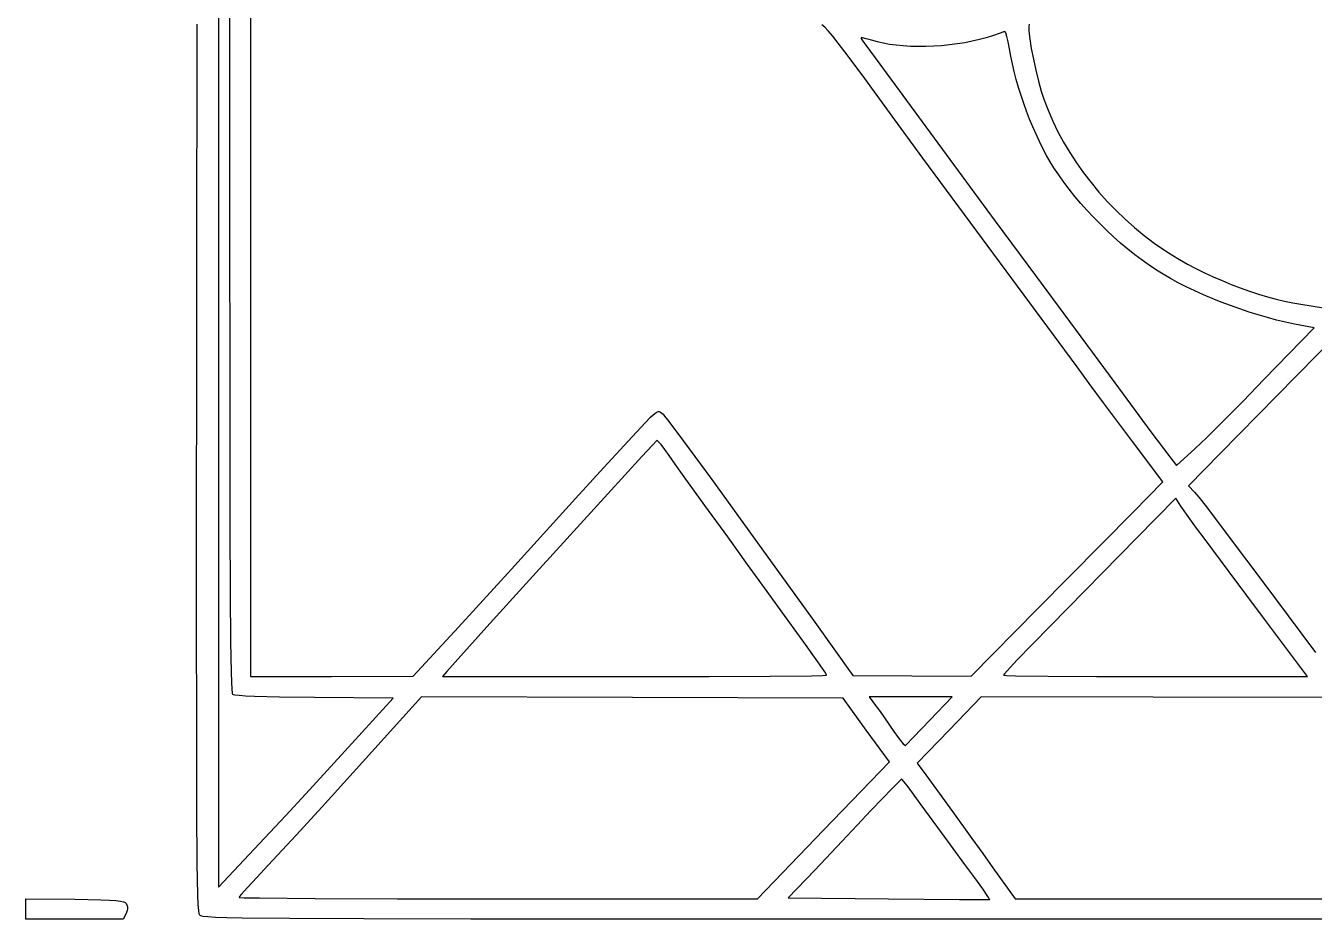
# Model space of a CAD drawing. Extents: x 0 to 2214, y -1363 to 396.
# Drawn here: x 26 to 1286, y -1363 to -489 of the extents above; entities that cross this region are included whole.
import ezdxf

# ---------------------------------------------------------------- set-up
doc = ezdxf.new("R2010")
doc.units = 0

msp = doc.modelspace()

# ---------------------------------------------------------------- linework, layer by layer
at = {"layer": 'Layer 1'}
for p, q in [((215.01643, -120.811922), (215.01643, -726.423922)), ((226.10823, -630.812922), (226.10823, -120.811922)), ((246.06936, -120.811966), (246.06936, -623.270966)), ((193.72313, -730.639), (194.132141, -487.836047)), ((807.706555, -490.626757), (804.979103, -488.262809)), ((811.1879, -494.300924), (807.706555, -490.626757)), ((1007.412304, -489.724946), (1007.318392, -491.821286)), ((1007.75763, -487.818983), (1007.412304, -489.724946)), ((815.550523, -499.430889), (811.1879, -494.300924)), ((820.921806, -506.162231), (815.550523, -499.430889)), ((844.78584, -501.194772), (843.25382, -501.03879)), ((843.25382, -501.03879), (843.482589, -501.836014)), ((843.482589, -501.836014), (844.41846, -503.423528)), ((844.41846, -503.423528), (845.936652, -505.593361)), ((848.356006, -501.953867), (844.78584, -501.194772)), ((853.42358, -503.253687), (848.356006, -501.953867)), ((859.44782, -505.03184), (853.42358, -503.253687)), ((958.930432, -502.875431), (951.9914, -504.480545)), ((965.520461, -501.061698), (958.930432, -502.875431)), ((971.69682, -499.04227), (965.520461, -501.061698)), ((979.183745, -496.463425), (971.69682, -499.04227)), ((983.67592, -495.04922), (979.183745, -496.463425)), ((984.139956, -495.318293), (983.67592, -495.04922)), ((984.684581, -496.24507), (984.139956, -495.318293)), ((985.92201, -499.790979), (984.684581, -496.24507)), ((987.201034, -505.125433), (985.92201, -499.790979)), ((1007.318392, -491.821286), (1007.4409, -494.641302)), ((1007.4409, -494.641302), (1008.264986, -502.102708)), ((1008.264986, -502.102708), (1009.744183, -511.409859)), ((827.429133, -514.640529), (820.921806, -506.162231)), ((844.36146, -537.420302), (827.429133, -514.640529)), ((845.936652, -505.593361), (847.91238, -508.13754)), ((847.91238, -508.13754), (861.721656, -526.716295)), ((865.039267, -506.404943), (859.44782, -505.03184)), ((871.122372, -507.531403), (865.039267, -506.404943)), ((877.632468, -508.414145), (871.122372, -507.531403)), ((884.50489, -509.056093), (877.632468, -508.414145)), ((891.674971, -509.460174), (884.50489, -509.056093)), ((899.078046, -509.629311), (891.674971, -509.460174)), ((906.649446, -509.566429), (899.078046, -509.629311)), ((914.324507, -509.274454), (906.649446, -509.566429)), ((922.038563, -508.75631), (914.324507, -509.274454)), ((929.726946, -508.014922), (922.038563, -508.75631)), ((937.324991, -507.053215), (929.726946, -508.014922)), ((944.768031, -505.874115), (937.324991, -507.053215)), ((951.9914, -504.480545), (944.768031, -505.874115)), ((988.33448, -511.68692), (987.201034, -505.125433)), ((989.63437, -518.95131), (988.33448, -511.68692)), ((1009.744183, -511.409859), (1011.738109, -521.863451)), ((861.721656, -526.716295), (887.84288, -562.26554)), ((991.194548, -526.40872), (989.63437, -518.95131)), ((992.999739, -534.018207), (991.194548, -526.40872)), ((1011.738109, -521.863451), (1014.106384, -532.76418)), ((876.167135, -581.205165), (844.36146, -537.420302)), ((995.034671, -541.738826), (992.999739, -534.018207)), ((997.284071, -549.529634), (995.034671, -541.738826)), ((1014.106384, -532.76418), (1016.708629, -543.412742)), ((999.732667, -557.349686), (997.284071, -549.529634)), ((1016.708629, -543.412742), (1019.404462, -553.109832)), ((1019.404462, -553.109832), (1022.053504, -561.156146)), ((887.84288, -562.26554), (941.85998, -636.164602)), ((1002.365186, -565.158037), (999.732667, -557.349686)), ((1005.166355, -572.913745), (1002.365186, -565.158037)), ((1022.053504, -561.156146), (1026.106077, -571.842621)), ((1008.120901, -580.575864), (1005.166355, -572.913745)), ((1026.106077, -571.842621), (1030.682152, -582.426409)), ((903.81346, -618.834102), (876.167135, -581.205165)), ((1011.213552, -588.103451), (1008.120901, -580.575864)), ((1014.429035, -595.455562), (1011.213552, -588.103451)), ((1030.682152, -582.426409), (1035.764507, -592.888015)), ((1017.752077, -602.591251), (1014.429035, -595.455562)), ((1021.167405, -609.469576), (1017.752077, -602.591251)), ((1035.764507, -592.888015), (1041.33592, -603.207941)), ((1041.33592, -603.207941), (1047.379168, -613.366691)), ((1024.659747, -616.049592), (1021.167405, -609.469576)), ((1028.213829, -622.290355), (1024.659747, -616.049592)), ((1047.379168, -613.366691), (1053.877029, -623.344766)), ((246.06936, -623.270966), (246.06936, -1125.729966)), ((1054.44046, -822.923102), (903.81346, -618.834102)), ((1031.81438, -628.15092), (1028.213829, -622.290355)), ((1036.513369, -635.150498), (1031.81438, -628.15092)), ((1053.877029, -623.344766), (1060.812282, -633.122671)), ((226.215682, -888.946764), (226.10823, -630.812922)), ((941.85998, -636.164602), (974.379793, -680.278645)), ((1041.527559, -642.158203), (1036.513369, -635.150498)), ((1046.834204, -649.15096), (1041.527559, -642.158203)), ((1060.812282, -633.122671), (1068.167704, -642.680908)), ((1052.410558, -656.1057), (1046.834204, -649.15096)), ((1068.167704, -642.680908), (1075.926073, -651.999981)), ((1075.926073, -651.999981), (1084.070166, -661.060393)), ((1058.233874, -662.999349), (1052.410558, -656.1057)), ((1064.281405, -669.808835), (1058.233874, -662.999349)), ((1084.070166, -661.060393), (1092.582762, -669.842646)), ((974.379793, -680.278645), (1013.84588, -733.52254)), ((1070.530406, -676.511087), (1064.281405, -669.808835)), ((1076.95813, -683.083032), (1070.530406, -676.511087)), ((1092.582762, -669.842646), (1101.446638, -678.327244)), ((1101.446638, -678.327244), (1110.644573, -686.49469)), ((1083.54183, -689.501599), (1076.95813, -683.083032)), ((1090.258761, -695.743716), (1083.54183, -689.501599)), ((1110.644573, -686.49469), (1120.159343, -694.325487)), ((1097.086175, -701.78631), (1090.258761, -695.743716)), ((1104.001327, -707.606309), (1097.086175, -701.78631)), ((1120.159343, -694.325487), (1129.973728, -701.800138)), ((1129.973728, -701.800138), (1140.070504, -708.899146)), ((1110.98147, -713.180642), (1104.001327, -707.606309)), ((1118.003857, -718.486236), (1110.98147, -713.180642)), ((1140.070504, -708.899146), (1147.119592, -713.447603)), ((1147.119592, -713.447603), (1154.588197, -717.928143)), ((1154.588197, -717.928143), (1162.422704, -722.319644)), ((193.549822, -1068.293957), (193.72313, -730.639)), ((215.01643, -726.423922), (215.01643, -1331.813922)), ((1125.045743, -723.500019), (1118.003857, -718.486236)), ((1132.08438, -728.19892), (1125.045743, -723.500019)), ((1138.770665, -732.350113), (1132.08438, -728.19892)), ((1162.422704, -722.319644), (1170.569495, -726.600983)), ((1170.569495, -726.600983), (1178.974952, -730.751041)), ((1178.974952, -730.751041), (1187.585459, -734.748693)), ((1013.84588, -733.52254), (1091.26668, -838.45054)), ((1145.904758, -736.472711), (1138.770665, -732.350113)), ((1153.440511, -740.548516), (1145.904758, -736.472711)), ((1161.331782, -744.55933), (1153.440511, -740.548516)), ((1187.585459, -734.748693), (1196.347399, -738.572819)), ((1196.347399, -738.572819), (1205.207154, -742.202296)), ((1205.207154, -742.202296), (1214.111108, -745.616003)), ((1169.532423, -748.486956), (1161.331782, -744.55933)), ((1177.996289, -752.313197), (1169.532423, -748.486956)), ((1186.677236, -756.019854), (1177.996289, -752.313197)), ((1214.111108, -745.616003), (1223.005643, -748.792818)), ((1223.005643, -748.792818), (1231.837142, -751.711619)), ((1231.837142, -751.711619), (1240.551988, -754.351283)), ((1240.551988, -754.351283), (1249.096565, -756.690691)), ((1195.529117, -759.58873), (1186.677236, -756.019854)), ((1204.505789, -763.001628), (1195.529117, -759.58873)), ((1213.561104, -766.24035), (1204.505789, -763.001628)), ((1222.648917, -769.286698), (1213.561104, -766.24035)), ((1249.096565, -756.690691), (1257.417254, -758.708718)), ((1257.417254, -758.708718), (1265.46044, -760.384244)), ((1265.46044, -760.384244), (1273.172504, -761.696146)), ((1273.172504, -761.696146), (1295.356104, -765.023686)), ((1231.723085, -772.122475), (1222.648917, -769.286698)), ((1240.73746, -774.729483), (1231.723085, -772.122475)), ((1249.645898, -777.089525), (1240.73746, -774.729483)), ((1258.402253, -779.184403), (1249.645898, -777.089525)), ((1266.96038, -780.99592), (1258.402253, -779.184403)), ((1286.26008, -784.76713), (1266.96038, -780.99592)), ((1237.23428, -835.34573), (1286.26008, -784.76713)), ((1311.994006, -788.09423), (1268.736006, -832.01773)), ((1066.204715, -839.006163), (1054.44046, -822.923102)), ((1080.339823, -858.08404), (1066.204715, -839.006163)), ((1091.26668, -838.45054), (1126.704968, -886.367152)), ((1268.736006, -832.01773), (1194.420906, -907.66383)), ((1216.812008, -856.266776), (1237.23476, -835.34487)), ((1237.23476, -835.34487), (1237.23428, -835.34573)), ((1197.304305, -875.940852), (1216.812008, -856.266776)), ((639.82938, -869.73023), (642.914288, -867.352428)), ((642.914288, -867.352428), (644.048597, -866.743246)), ((644.048597, -866.743246), (645.042526, -866.513611)), ((645.042526, -866.513611), (645.994861, -866.658324)), ((645.994861, -866.658324), (647.004387, -867.172186)), ((647.004387, -867.172186), (649.59016, -869.286558)), ((649.59016, -869.286558), (651.125247, -871.039745)), ((1108.56846, -895.907102), (1080.339823, -858.08404)), ((615.39968, -895.518692), (632.221086, -877.466782)), ((632.221086, -877.466782), (637.33415, -872.13751)), ((637.33415, -872.13751), (639.82938, -869.73023)), ((651.125247, -871.039745), (654.092737, -874.806029)), ((654.092737, -874.806029), (663.981767, -887.903456)), ((1180.957754, -892.121013), (1197.304305, -875.940852)), ((226.377292, -978.176801), (226.215682, -888.946764)), ((663.981767, -887.903456), (697.173953, -933.036712)), ((1126.704968, -886.367152), (1145.17278, -910.99094)), ((1170.01846, -902.56117), (1180.957754, -892.121013)), ((591.881599, -921.140747), (615.39968, -895.518692)), ((639.327176, -899.390295), (628.876626, -910.686607)), ((643.60098, -895.01943), (639.327176, -899.390295)), ((644.070211, -895.102186), (643.60098, -895.01943)), ((644.942384, -895.806251), (644.070211, -895.102186)), ((647.67719, -898.818354), (644.942384, -895.806251)), ((651.368666, -903.535819), (647.67719, -898.818354)), ((655.58008, -909.43873), (651.368666, -903.535819)), ((1138.29446, -935.393902), (1108.56846, -895.907102)), ((1151.82786, -919.19887), (1170.01846, -902.56117)), ((628.876626, -910.686607), (595.68438, -947.15093)), ((661.61816, -918.159661), (655.58008, -909.43873)), ((670.276693, -930.29133), (661.61816, -918.159661)), ((1145.17278, -910.99094), (1151.82786, -919.19887)), ((1194.420906, -907.66383), (1163.585706, -939.38633)), ((564.18328, -951.58773), (591.881599, -921.140747)), ((690.63018, -958.46453), (670.276693, -930.29133)), ((697.173953, -933.036712), (743.676242, -997.095391)), ((1109.67766, -964.676302), (1138.29446, -935.393902)), ((1163.585706, -939.38633), (1169.353446, -945.3759)), ((501.431618, -1020.634155), (564.18328, -951.58773)), ((595.68438, -947.15093), (528.91178, -1020.35683)), ((1151.16139, -951.14393), (1112.78379, -990.18703)), ((1156.04178, -959.13003), (1151.16139, -951.14393)), ((1169.353446, -945.3759), (1173.43228, -950.293986)), ((1173.43228, -950.293986), (1180.895841, -959.847228)), ((713.063364, -989.216555), (690.63018, -958.46453)), ((1015.84106, -1059.622102), (1109.67766, -964.676302)), ((1164.7766, -971.608305), (1156.04178, -959.13003)), ((1180.895841, -959.847228), (1204.292572, -990.602677)), ((226.63509, -1044.758775), (226.377292, -978.176801)), ((1171.421284, -980.717458), (1164.7766, -971.608305)), ((1178.66908, -990.40893), (1171.421284, -980.717458)), ((732.33538, -1016.14193), (713.063364, -989.216555)), ((1112.78379, -990.18703), (1028.48609, -1076.03753)), ((1203.376068, -1023.185242), (1178.66908, -990.40893)), ((1204.292572, -990.602677), (1236.17449, -1033.129238)), ((743.676242, -997.095391), (797.99816, -1072.488558)), ((528.91178, -1020.35683), (505.90671, -1045.573364)), ((748.77893, -1039.129705), (732.33538, -1016.14193)), ((449.49428, -1077.36873), (501.431618, -1020.634155)), ((1237.89928, -1069.60443), (1203.376068, -1023.185242)), ((1236.17449, -1033.129238), (1273.172446, -1082.9139)), ((227.007272, -1091.625079), (226.63509, -1044.758775)), ((505.90671, -1045.573364), (477.307193, -1077.17463)), ((764.05788, -1060.28733), (748.77893, -1039.129705)), ((193.621747, -1178.507385), (193.549822, -1068.293957)), ((787.166965, -1092.110413), (764.05788, -1060.28733)), ((950.84316, -1125.507402), (1015.84106, -1059.622102)), ((1279.82599, -1125.72875), (1237.89899, -1069.60425)), ((1237.89899, -1069.60425), (1237.89928, -1069.60443)), ((405.12576, -1125.50813), (449.49296, -1077.36973)), ((449.49296, -1077.36973), (449.49428, -1077.36873)), ((477.307193, -1077.17463), (451.827244, -1105.489996)), ((797.99816, -1072.488558), (835.26656, -1124.620058)), ((1028.48609, -1076.03753), (1010.642151, -1094.325144)), ((1273.172446, -1082.9139), (1287.733891, -1102.369595)), ((227.512036, -1121.708109), (227.007272, -1091.625079)), ((801.021323, -1111.39281), (787.166965, -1092.110413)), ((1010.642151, -1094.325144), (996.042552, -1109.534767)), ((451.827244, -1105.489996), (438.18088, -1120.84883)), ((438.18088, -1120.84883), (433.966, -1125.72922)), ((807.763058, -1121.150117), (801.021323, -1111.39281)), ((809.136102, -1123.399235), (807.763058, -1121.150117)), ((986.184698, -1120.085822), (983.501863, -1123.120456)), ((996.042552, -1109.534767), (986.184698, -1120.085822)), ((227.819823, -1131.372269), (227.512036, -1121.708109)), ((228.167579, -1137.940259), (227.819823, -1131.372269)), ((246.06936, -1125.729966), (325.48666, -1125.729966)), ((325.48666, -1125.729966), (405.12576, -1125.50813)), ((433.966, -1125.72922), (621.639, -1125.72922)), ((621.639, -1125.72922), (694.609344, -1125.614836)), ((694.609344, -1125.614836), (754.3525, -1125.313277)), ((754.3525, -1125.313277), (794.712656, -1124.886935)), ((794.712656, -1124.886935), (805.700418, -1124.646467)), ((805.700418, -1124.646467), (809.534, -1124.3982)), ((809.53428, -1124.39793), (809.136102, -1123.399235)), ((809.534, -1124.3982), (809.53428, -1124.39793)), ((835.26656, -1124.620058), (892.94396, -1125.06373)), ((892.94396, -1125.06373), (950.84316, -1125.507402)), ((983.501863, -1123.120456), (982.56599, -1124.39773)), ((982.56599, -1124.39773), (985.595003, -1124.645996)), ((985.595003, -1124.645996), (994.278231, -1124.886463)), ((994.278231, -1124.886463), (1026.184465, -1125.312805)), ((1026.184465, -1125.312805), (1073.438962, -1125.614365)), ((1073.438962, -1125.614365), (1131.19599, -1125.72875)), ((1131.19599, -1125.72875), (1279.82599, -1125.72875)), ((228.55758, -1141.778626), (228.167579, -1137.940259)), ((228.769133, -1142.788749), (228.55758, -1141.778626)), ((228.9921, -1143.253922), (228.769133, -1142.788749)), ((229.645272, -1143.539774), (228.9921, -1143.253922)), ((230.858664, -1143.814577), (229.645272, -1143.539774)), ((234.981705, -1144.32844), (230.858664, -1143.814577)), ((241.392421, -1144.790309), (234.981705, -1144.32844)), ((250.122012, -1145.194987), (241.392421, -1144.790309)), ((274.662614, -1145.81197), (250.122012, -1145.194987)), ((308.8531, -1146.137792), (274.662614, -1145.81197)), ((385.8302, -1146.8033), (308.8531, -1146.137792)), ((413.5618, -1145.69372), (376.9589, -1186.06792)), ((619.6478, -1146.137392), (413.5618, -1145.69372)), ((825.7338, -1146.8029), (619.6478, -1146.137392)), ((891.83408, -1145.69418), (851.23808, -1145.69418)), ((851.23808, -1145.69418), (858.33683, -1155.23313)), ((932.43008, -1145.69418), (891.83408, -1145.69418)), ((910.46828, -1168.54328), (932.43008, -1145.69418)), ((960.8315, -1145.693728), (929.5526, -1178.081828)), ((1128.7615, -1145.915564), (960.8315, -1145.693728)), ((1296.4695, -1146.1374), (1128.7615, -1145.915564)), ((345.456, -1191.1705), (385.8302, -1146.8033)), ((848.3611, -1178.0818), (825.7338, -1146.8029)), ((858.33683, -1155.23313), (861.910475, -1160.044196)), ((861.910475, -1160.044196), (866.295211, -1166.269466)), ((866.295211, -1166.269466), (875.41823, -1179.63513)), ((894.468409, -1185.070164), (910.46833, -1168.54333)), ((910.46833, -1168.54333), (910.46828, -1168.54328)), ((193.834051, -1256.833645), (193.621747, -1178.507385)), ((870.9884, -1209.1388), (848.3611, -1178.0818)), ((875.41823, -1179.63513), (879.466743, -1185.427125)), ((929.5526, -1178.081828), (898.0519, -1210.469928)), ((303.75083, -1236.673997), (345.45603, -1191.169922)), ((376.9589, -1186.06792), (316.1758, -1253.06242)), ((345.45603, -1191.169922), (345.456, -1191.1705)), ((879.466743, -1185.427125), (883.01613, -1189.867306)), ((883.01613, -1189.867306), (884.473668, -1191.44399)), ((884.473668, -1191.44399), (885.650443, -1192.518949)), ((885.650443, -1192.518949), (886.494461, -1193.037593)), ((886.494461, -1193.037593), (886.775439, -1193.071236)), ((886.775439, -1193.071236), (886.95373, -1192.94533)), ((886.95373, -1192.94533), (894.468409, -1185.070164)), ((806.656, -1276.1333), (870.9884, -1209.1388)), ((898.0519, -1210.469928), (906.48167, -1221.783528)), ((906.48167, -1221.783528), (932.65827, -1257.720928)), ((880.312671, -1228.632662), (873.650671, -1235.20455)), ((882.28406, -1226.844112), (880.312671, -1228.632662)), ((883.1896, -1226.2202), (882.28406, -1226.844112)), ((885.075209, -1228.32415), (883.1896, -1226.2202)), ((889.290106, -1233.73485), (885.075209, -1228.32415)), ((895.168776, -1241.599625), (889.290106, -1233.73485)), ((280.756127, -1261.516172), (303.75083, -1236.673997)), ((864.160261, -1244.937612), (852.7981, -1256.8336)), ((873.650671, -1235.20455), (864.160261, -1244.937612)), ((902.0457, -1251.0658), (895.168776, -1241.599625)), ((194.212733, -1308.664387), (193.834051, -1256.833645)), ((316.1758, -1253.06242), (290.720112, -1280.930582)), ((852.7981, -1256.8336), (839.588439, -1270.999922)), ((921.872225, -1278.323925), (902.0457, -1251.0658)), ((932.65827, -1257.720928), (951.652975, -1283.980765)), ((260.04913, -1283.675522), (280.756127, -1261.516172)), ((839.588439, -1270.999922), (824.819013, -1286.642825)), ((215.01643, -1331.813922), (260.04913, -1283.675522)), ((290.720112, -1280.930582), (263.6007, -1310.29612)), ((742.1019, -1343.12784), (806.6562, -1276.13334)), ((806.6562, -1276.13334), (806.656, -1276.1333)), ((944.86, -1309.4087), (921.872225, -1278.323925)), ((951.652975, -1283.980765), (962.387756, -1298.930423)), ((824.819013, -1286.642825), (798.0046, -1314.9546)), ((194.783787, -1339.39126), (194.212733, -1308.664387)), ((263.6007, -1310.29612), (252.484625, -1322.143548)), ((944.8601, -1309.408688), (944.86, -1309.4087)), ((954.503016, -1322.611389), (944.8601, -1309.408688)), ((962.387756, -1298.930423), (972.14507, -1312.736228)), ((252.484625, -1322.143548), (243.3859, -1332.036045)), ((798.0046, -1314.9546), (771.828, -1342.0186)), ((962.274202, -1333.505625), (954.503016, -1322.611389)), ((972.14507, -1312.736228), (993.88497, -1343.127728)), ((243.3859, -1332.036045), (237.240375, -1338.933754)), ((967.383362, -1340.947542), (962.274202, -1333.505625)), ((26.4583, -1353.11), (26.4583, -1343.12738)), ((26.4583, -1343.12738), (74.3749, -1343.571052)), ((74.3749, -1343.571052), (99.743903, -1344.077115)), ((99.743903, -1344.077115), (108.304081, -1344.389939)), ((108.304081, -1344.389939), (114.610375, -1344.79115)), ((114.610375, -1344.79115), (119.034535, -1345.317144)), ((119.034535, -1345.317144), (121.948309, -1346.004316)), ((121.948309, -1346.004316), (122.954974, -1346.419717)), ((122.954974, -1346.419717), (123.723448, -1346.88906)), ((123.723448, -1346.88906), (124.300201, -1347.416895)), ((124.300201, -1347.416895), (124.7317, -1348.007772)), ((124.7317, -1348.007772), (125.313587, -1349.008633)), ((195.149578, -1348.525637), (194.783787, -1339.39126)), ((235.567516, -1340.934609), (234.9839, -1341.79682)), ((234.9839, -1341.79682), (240.155898, -1342.045086)), ((237.240375, -1338.933754), (235.567516, -1340.934609)), ((240.155898, -1342.045086), (254.980384, -1342.285553)), ((254.980384, -1342.285553), (309.437775, -1342.711895)), ((309.437775, -1342.711895), (390.057978, -1343.013455)), ((390.057978, -1343.013455), (488.5429, -1343.12784)), ((488.5429, -1343.12784), (742.1019, -1343.12784)), ((771.828, -1342.0186), (870.1013, -1343.12778)), ((870.1013, -1343.12778), (939.61915, -1343.793288)), ((939.61915, -1343.793288), (960.974356, -1343.876476)), ((960.974356, -1343.876476), (969.0402, -1343.793288)), ((968.692714, -1343.016427), (967.383362, -1340.947542)), ((969.0402, -1343.793288), (968.692714, -1343.016427)), ((993.88497, -1343.127728), (1182.88897, -1343.127728)), ((1182.88897, -1343.127728), (1371.89297, -1343.127728)), ((26.458434, -1353.110002), (26.4583, -1353.11)), ((26.458434, -1363.092622), (26.458434, -1353.110002)), ((124.509864, -1357.324882), (121.847834, -1363.092622)), ((125.636376, -1354.558864), (124.509864, -1357.324882)), ((125.313587, -1349.008633), (125.726497, -1350.025092)), ((125.92537, -1353.324034), (125.636376, -1354.558864)), ((125.726497, -1350.025092), (125.967831, -1351.072746)), ((126.034988, -1352.167194), (125.92537, -1353.324034)), ((125.967831, -1351.072746), (126.034988, -1352.167194)), ((195.573211, -1354.405915), (195.149578, -1348.525637)), ((196.057935, -1357.70605), (195.573211, -1354.405915)), ((196.324222, -1358.599176), (196.057935, -1357.70605)), ((196.607, -1359.1), (196.324222, -1358.599176)), ((196.60818, -1359.100178), (196.607, -1359.1)), ((197.013556, -1359.443432), (196.60818, -1359.100178)), ((197.667237, -1359.766499), (197.013556, -1359.443432)), ((200.088823, -1360.354505), (197.667237, -1359.766499)), ((204.61156, -1360.869072), (200.088823, -1360.354505)), ((74.153134, -1363.092622), (26.458434, -1363.092622)), ((121.847834, -1363.092622), (74.153134, -1363.092622)), ((211.974071, -1361.315073), (204.61156, -1360.869072)), ((222.914978, -1361.697383), (211.974071, -1361.315073)), ((238.172905, -1362.020876), (222.914978, -1361.697383)), ((284.594305, -1362.510908), (238.172905, -1362.020876)), ((357.147252, -1362.824165), (284.594305, -1362.510908)), ((461.740727, -1362.999641), (357.147252, -1362.824165)), ((790.68518, -1363.093228), (461.740727, -1362.999641)), ((1380.99118, -1363.093228), (790.68518, -1363.093228))]:
    msp.add_line(p, q, dxfattribs=at)

doc.saveas('drawing.dxf')
